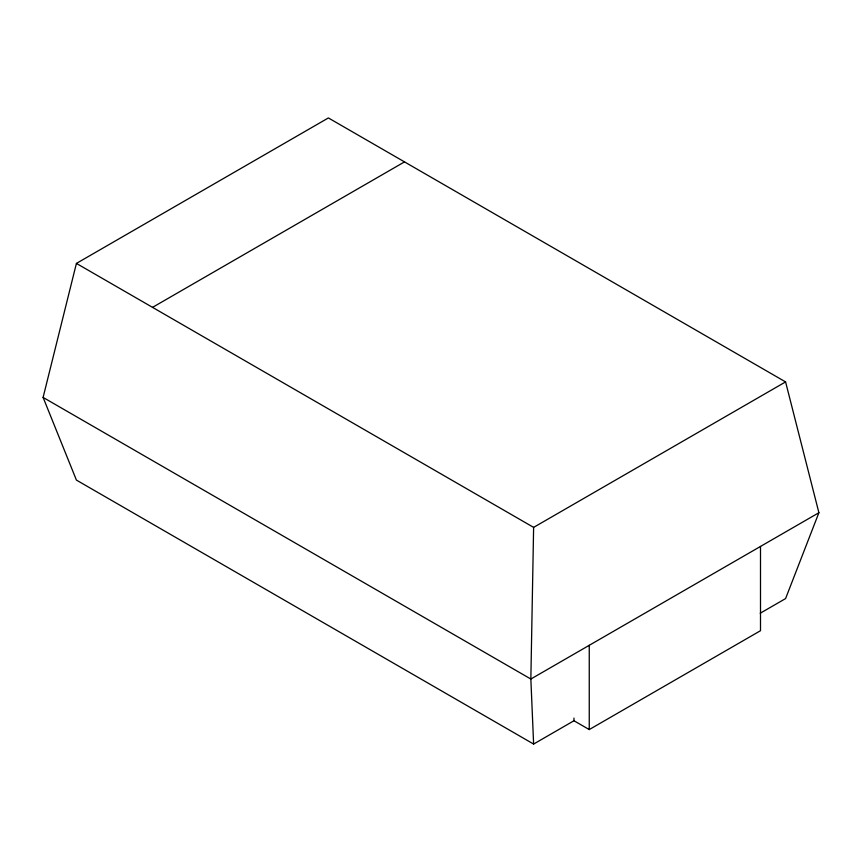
<?xml version="1.0" encoding="UTF-8"?>
<svg xmlns="http://www.w3.org/2000/svg" width="862" height="862" viewBox="0 0 862 862"><rect width="100%" height="100%" fill="white"/><g stroke="black" fill="none" stroke-linecap="round" stroke-linejoin="round"><path stroke-width="1.29" d="M760.219 613.227L785.584 598.584L818.9 512.718L785.584 381.909L533.621 527.382L530.852 679.03L533.621 744.057L573.973 720.751L589.252 729.575L760.499 630.704L760.499 546.443M533.621 744.057L76.416 480.091L43.1 397.425L76.416 263.416L328.379 117.943L785.584 381.909M152.531 307.368L404.504 161.894M818.9 512.718L530.852 679.03L43.1 397.425M76.416 263.416L533.621 527.382M589.252 645.315L589.252 729.575M573.973 718.078L573.973 720.751"/></g></svg>
